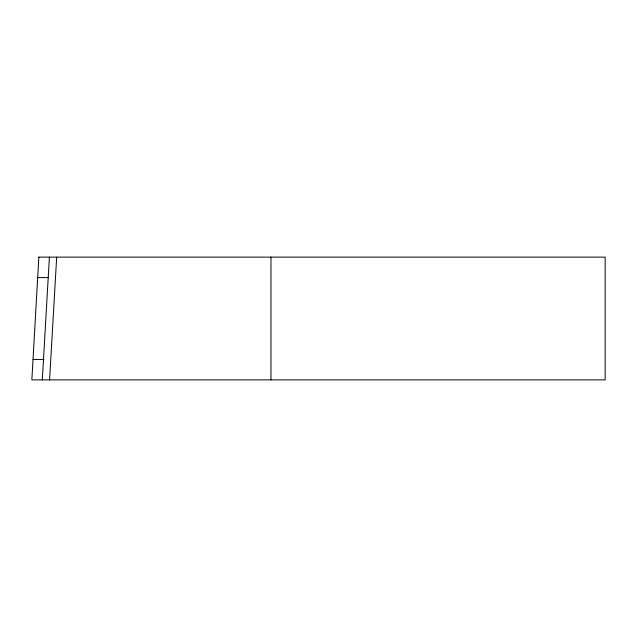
<?xml version="1.0" encoding="UTF-8"?>
<svg xmlns="http://www.w3.org/2000/svg" width="637" height="637" viewBox="0 0 637 637"><rect width="100%" height="100%" fill="white"/><g stroke="black" fill="none" stroke-linecap="round" stroke-linejoin="round"><path stroke-width="0.96" d="M270.972 379.875L270.972 257.125M42.321 379.875L49.391 257.125M49.598 379.875L56.669 257.125M37.687 277.581L48.635 277.581M33.02 359.419L43.961 359.419M38.849 257.125L31.85 379.875L605.15 379.875L605.15 257.125L38.849 257.125"/></g></svg>
